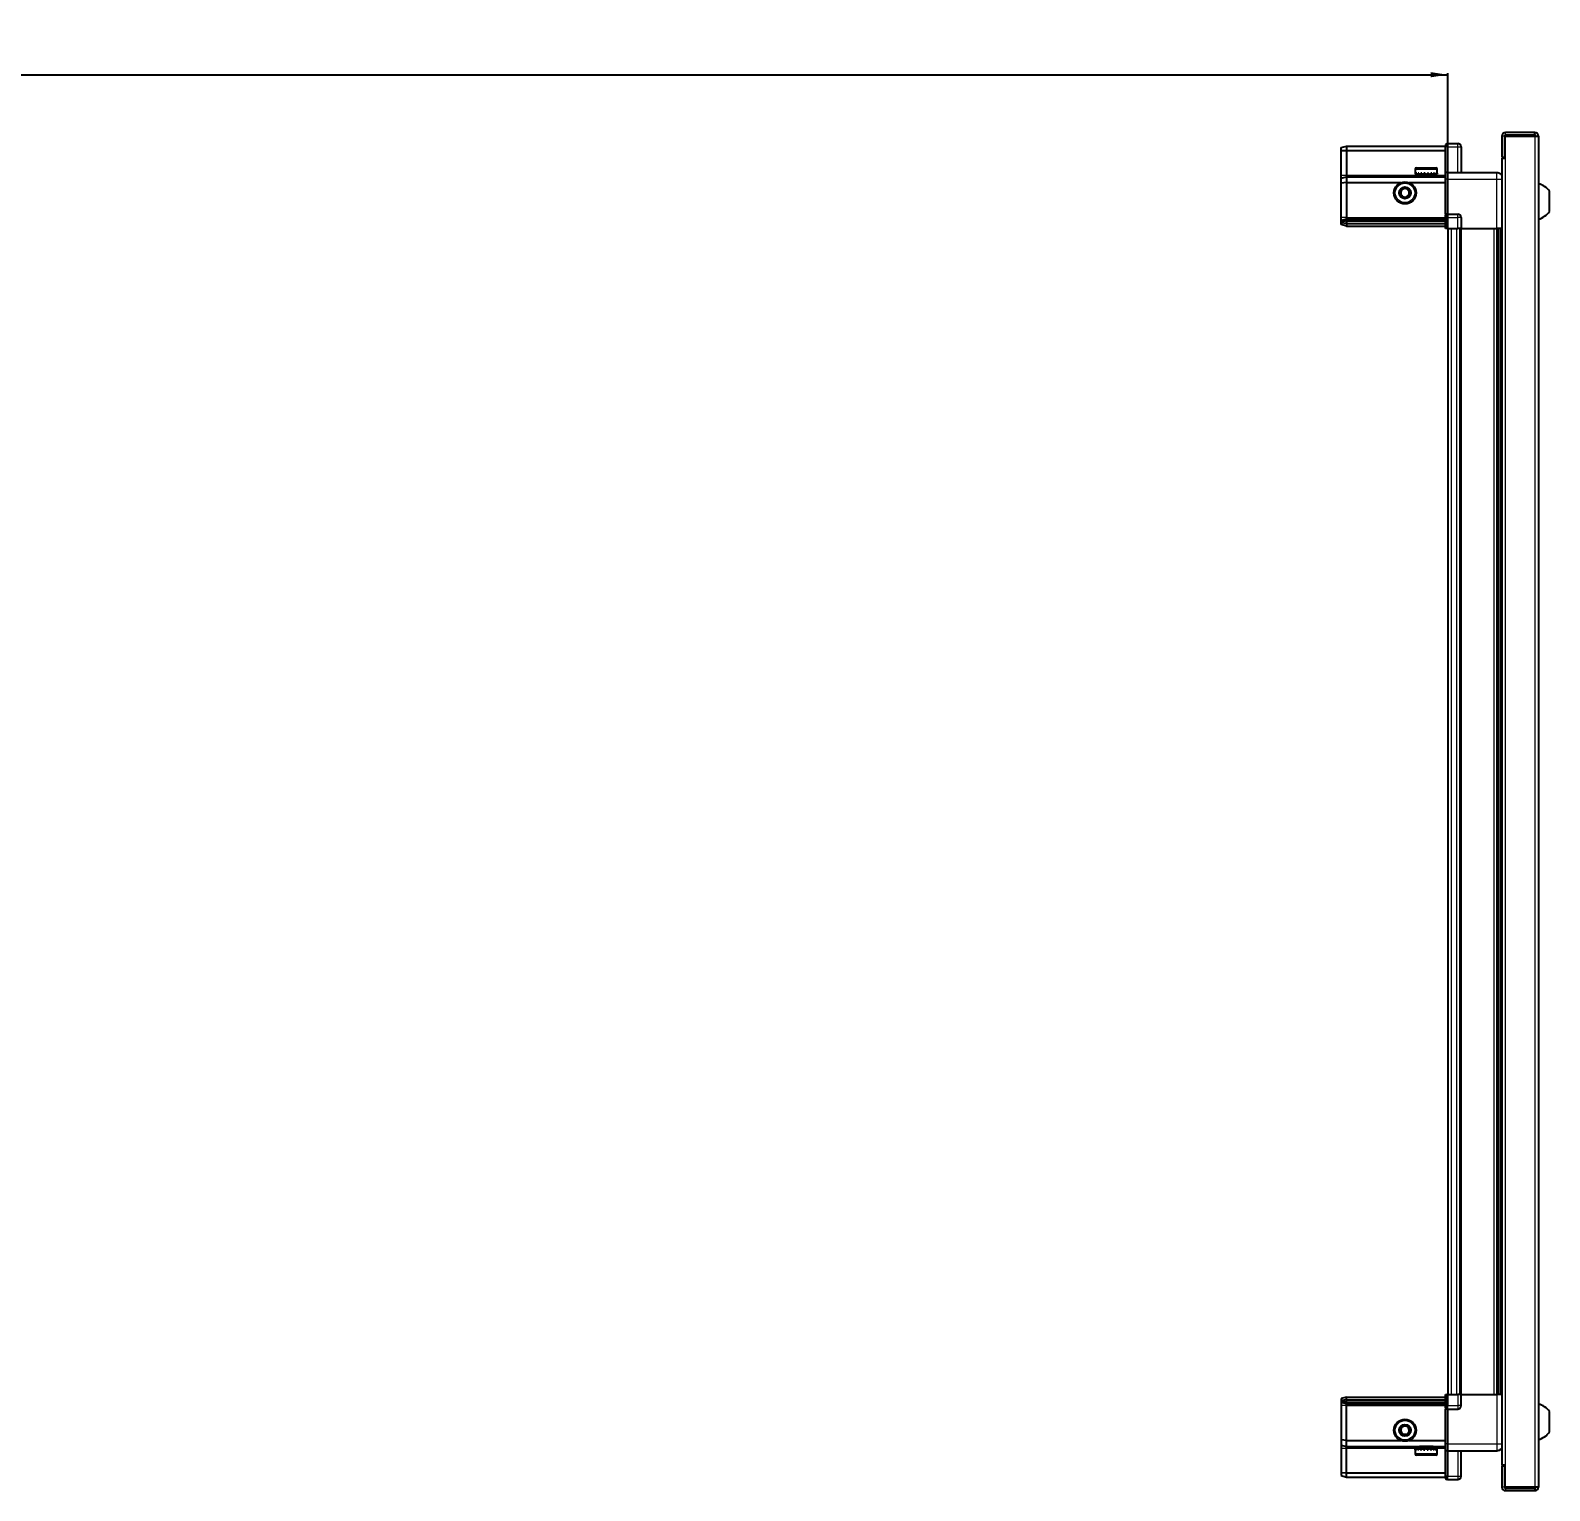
# Model space of a CAD drawing. Header units: millimetres. Extents: x 899 to 4583, y -1108 to 2019.
# Drawn here: x 2831 to 3725, y 1094 to 1954 of the extents above; entities that cross this region are included whole.
import ezdxf

# ---------------------------------------------------------------- set-up
doc = ezdxf.new("R2010")
doc.units = ezdxf.units.MM
doc.layers.add('FORMAT', color=7, linetype='Continuous')
doc.styles.add('SLDTEXTSTYLE0', font='TXT', dxfattribs={"width": 0.75})
doc.dimstyles.new('SLDDIMSTYLE0', dxfattribs={"dimtxt": 20, "dimasz": 10, "dimexe": 0, "dimexo": 0.0625, "dimgap": 5, "dimtad": 2, "dimdec": 1, "dimrnd": 1e-09, "dimzin": 12, "dimdsep": 46, "dimtxsty": 'SLDTEXTSTYLE0', "dimsah": 1, "dimcen": 0.09, "dimadec": 0, "dimazin": 3, "dimtfac": 1, "dimtofl": 0, "dimtmove": 0, "dimatfit": 3, "dimfxl": 0, "dimfrac": 2, "dimtolj": 1, "dimtzin": 12, "dimarcsym": 0})

# ---------------------------------------------------------------- blocks, each defined once
blk = doc.blocks.new('_D_4')
at = {"layer": 'FORMAT'}
for p, q in [((1764.9, 1836.94), (1764.9, 1928.43)), ((1764.9, 1927.43), (3664.9, 1927.43)), ((3664.9, 1836.94), (3664.9, 1928.43))]:
    blk.add_line(p, q, dxfattribs=at)
for points in [[(1764.9, 1927.43), (1774.9, 1925.9), (1774.9, 1928.97)], [(3664.9, 1927.43), (3654.9, 1928.97), (3654.9, 1925.9)]]:
    blk.add_solid(points, dxfattribs=at)
at = {"layer": 'FORMAT', "insert": (2685.34, 1953.22), "char_height": 20, "attachment_point": 1, "style": 'SLDTEXTSTYLE0'}
blk.add_mtext('1900', dxfattribs=at)

msp = doc.modelspace()

# ---------------------------------------------------------------- linework, layer by layer
at = {"color": 7, "linetype": 'Continuous', "lineweight": 25}
for p, q in [((3664.41, 1886.93), (3663.55, 1886.43)), ((3664.41, 1886.93), (3663.55, 1886.43)), ((3663.55, 1886.43), (3663.55, 1884.93)), ((3664.75, 1886.93), (3664.41, 1886.93)), ((3664.75, 1886.93), (3664.41, 1886.93)), ((3664.75, 1886.93), (3664.75, 1886.93)), ((3664.75, 1884.93), (3664.75, 1886.93)), ((3664.75, 1886.93), (3670.75, 1886.93)), ((3696.75, 1891.33), (3696.75, 1878.93)), ((3698.25, 1891.33), (3698.25, 1878.93)), ((3698.75, 1878.43), (3698.75, 1891.33)), ((3698.75, 1891.33), (3716.15, 1891.33)), ((3716.15, 1893.43), (3698.85, 1893.43)), ((3716.15, 1891.93), (3698.85, 1891.93)), ((3716.15, 1891.93), (3716.15, 1893.43)), ((3716.15, 1891.33), (3718.25, 1891.33)), ((3718.25, 1891.33), (3718.25, 1096.53)), ((3602.25, 1884.63), (3605.25, 1885.43)), ((3602.25, 1882.78), (3602.25, 1884.63)), ((3602.25, 1882.78), (3605.25, 1882.93)), ((3602.25, 1868.43), (3602.25, 1882.78)), ((3605.25, 1885.43), (3605.25, 1882.93)), ((3605.25, 1885.43), (3663.55, 1885.43)), ((3605.25, 1882.93), (3605.25, 1868.43)), ((3605.25, 1882.93), (3663.55, 1882.93)), ((3663.55, 1870.13), (3663.55, 1884.93)), ((3664.75, 1884.93), (3664.75, 1870.13)), ((3672.75, 1884.93), (3672.75, 1869.93)), ((3696.65, 1878.43), (3696.65, 1109.43)), ((3696.65, 1878.43), (3698.75, 1878.43)), ((3696.75, 1878.93), (3698.25, 1878.93)), ((3602.25, 1866.63), (3602.25, 1868.43)), ((3605.25, 1868.43), (3605.25, 1867.43)), ((3645.75, 1871.83), (3645.75, 1868.93)), ((3645.75, 1868.93), (3645.79, 1868.93)), ((3645.91, 1869.43), (3645.79, 1869.43)), ((3645.79, 1869.43), (3645.79, 1868.93)), ((3645.79, 1868.93), (3645.91, 1868.93)), ((3645.91, 1869.43), (3645.91, 1868.93)), ((3645.91, 1868.93), (3646.32, 1868.93)), ((3646.66, 1869.43), (3646.32, 1869.43)), ((3646.32, 1869.43), (3646.32, 1868.93)), ((3646.32, 1868.93), (3646.66, 1868.93)), ((3646.55, 1872.63), (3657.95, 1872.63)), ((3646.66, 1869.43), (3646.66, 1868.93)), ((3646.66, 1868.93), (3647.43, 1868.93)), ((3647.95, 1869.43), (3647.43, 1869.43)), ((3647.43, 1869.43), (3647.43, 1868.93)), ((3647.43, 1868.93), (3647.95, 1868.93)), ((3647.85, 1868.93), (3647.85, 1868.83)), ((3647.85, 1868.83), (3656.65, 1868.83)), ((3647.95, 1869.43), (3647.95, 1868.93)), ((3647.95, 1868.93), (3649.01, 1868.93)), ((3648.25, 1868.43), (3648.94, 1867.95)), ((3648.25, 1868.43), (3656.25, 1868.43)), ((3649.67, 1869.43), (3649.01, 1869.43)), ((3649.01, 1869.43), (3649.01, 1868.93)), ((3649.01, 1868.93), (3649.67, 1868.93)), ((3649.67, 1869.43), (3649.67, 1868.93)), ((3649.67, 1868.93), (3650.91, 1868.93)), ((3651.64, 1869.43), (3650.91, 1869.43)), ((3650.91, 1869.43), (3650.91, 1868.93)), ((3650.91, 1868.93), (3651.34, 1868.93)), ((3651.34, 1869.43), (3651.34, 1868.93)), ((3651.64, 1869.43), (3651.64, 1868.93)), ((3651.64, 1868.93), (3652.94, 1868.93)), ((3653.67, 1869.43), (3652.94, 1869.43)), ((3652.94, 1869.43), (3652.94, 1868.93)), ((3653.21, 1869.43), (3653.21, 1868.93)), ((3653.21, 1868.93), (3653.67, 1868.93)), ((3653.67, 1869.43), (3653.67, 1868.93)), ((3653.67, 1868.93), (3654.9, 1868.93)), ((3655.56, 1869.43), (3654.9, 1869.43)), ((3654.9, 1869.43), (3654.9, 1868.93)), ((3654.9, 1868.93), (3655.56, 1868.93)), ((3655.56, 1869.43), (3655.56, 1868.93)), ((3655.56, 1868.93), (3656.61, 1868.93)), ((3655.56, 1867.95), (3656.25, 1868.43)), ((3657.13, 1869.43), (3656.61, 1869.43)), ((3656.61, 1869.43), (3656.61, 1868.93)), ((3656.61, 1868.93), (3657.13, 1868.93)), ((3656.65, 1868.83), (3656.65, 1868.93)), ((3657.13, 1869.43), (3657.13, 1868.93)), ((3657.13, 1868.93), (3657.88, 1868.93)), ((3658.22, 1869.43), (3657.88, 1869.43)), ((3657.88, 1869.43), (3657.88, 1868.93)), ((3657.88, 1868.93), (3658.22, 1868.93)), ((3658.22, 1869.43), (3658.22, 1868.93)), ((3658.22, 1868.93), (3658.61, 1868.93)), ((3658.72, 1869.43), (3658.61, 1869.43)), ((3658.61, 1869.43), (3658.61, 1868.93)), ((3658.61, 1868.93), (3658.72, 1868.93)), ((3658.72, 1869.43), (3658.72, 1868.93)), ((3658.72, 1868.93), (3658.75, 1868.93)), ((3658.75, 1868.93), (3658.75, 1871.83)), ((3663.55, 1869.93), (3663.55, 1870.13)), ((3664.75, 1869.93), (3663.55, 1869.93)), ((3663.55, 1865.93), (3663.55, 1869.93)), ((3664.75, 1870.13), (3664.75, 1869.93)), ((3664.75, 1869.93), (3664.75, 1865.93)), ((3664.75, 1869.93), (3693.75, 1869.93)), ((3602.25, 1866.63), (3605.25, 1867.43)), ((3602.25, 1863.6), (3602.25, 1866.63)), ((3605.25, 1863.93), (3602.25, 1863.6)), ((3602.25, 1843.43), (3602.25, 1863.6)), ((3605.25, 1867.43), (3605.25, 1863.93)), ((3605.25, 1867.43), (3663.55, 1867.43)), ((3605.25, 1863.93), (3605.25, 1843.43)), ((3605.25, 1863.93), (3637.25, 1863.93)), ((3642.25, 1863.93), (3663.55, 1863.93)), ((3648.94, 1867.95), (3648.25, 1867.47)), ((3648.25, 1867.47), (3648.25, 1867.43)), ((3648.25, 1867.47), (3656.25, 1867.47)), ((3648.94, 1867.95), (3655.56, 1867.95)), ((3656.25, 1867.47), (3655.56, 1867.95)), ((3656.25, 1867.43), (3656.25, 1867.47)), ((3663.55, 1845.63), (3663.55, 1865.93)), ((3664.75, 1865.93), (3664.75, 1845.63)), ((3724.85, 1846.93), (3724.85, 1858.93)), ((3602.25, 1841.63), (3602.25, 1843.43)), ((3605.25, 1842.43), (3602.25, 1841.63)), ((3602.25, 1840.89), (3602.25, 1841.63)), ((3605.25, 1841.43), (3602.25, 1840.89)), ((3605.25, 1843.43), (3605.25, 1842.43)), ((3605.25, 1842.43), (3605.25, 1841.43)), ((3605.25, 1842.43), (3663.55, 1842.43)), ((3605.25, 1841.43), (3663.55, 1841.43)), ((3605.25, 1841.43), (3605.25, 1839.93)), ((3663.55, 1845.43), (3663.55, 1845.63)), ((3664.75, 1845.43), (3663.55, 1845.43)), ((3663.55, 1845.43), (3663.55, 1844.76)), ((3663.55, 1836.93), (3663.55, 1844.76)), ((3664.41, 1843.43), (3664.41, 1836.93)), ((3664.75, 1845.63), (3664.75, 1845.43)), ((3664.75, 1843.43), (3664.75, 1845.43)), ((3664.75, 1845.43), (3670.75, 1845.43)), ((3664.75, 1843.43), (3664.75, 1845.43)), ((3664.75, 1843.43), (3664.75, 1836.93)), ((3672.75, 1843.43), (3672.75, 1836.93)), ((3602.25, 1840.39), (3602.25, 1840.89)), ((3602.25, 1839.24), (3602.25, 1840.39)), ((3605.25, 1839.93), (3602.25, 1840.39)), ((3605.25, 1838.43), (3602.25, 1839.24)), ((3605.25, 1839.93), (3605.25, 1838.43)), ((3605.25, 1839.93), (3663.55, 1839.93)), ((3605.25, 1838.43), (3663.55, 1838.43)), ((3664.41, 1836.93), (3663.55, 1836.93)), ((3664.75, 1836.93), (3664.41, 1836.93)), ((3664.75, 1836.93), (3670.75, 1836.93)), ((3664.9, 1836.93), (3664.9, 1150.93)), ((3672.75, 1836.93), (3670.75, 1836.93)), ((3672.1, 1836.93), (3672.1, 1150.93)), ((3672.75, 1836.93), (3693.75, 1836.93)), ((3694.77, 1150.93), (3694.77, 1836.93)), ((3694.81, 1150.93), (3694.81, 1836.93)), ((3696.6, 1836.93), (3696.6, 1150.93)), ((3605.25, 1149.43), (3602.25, 1148.63)), ((3602.25, 1148.63), (3602.25, 1147.48)), ((3605.25, 1147.93), (3602.25, 1147.48)), ((3602.25, 1147.48), (3602.25, 1146.98)), ((3605.25, 1146.43), (3602.25, 1146.98)), ((3602.25, 1146.98), (3602.25, 1146.24)), ((3605.25, 1145.43), (3602.25, 1146.24)), ((3602.25, 1146.24), (3602.25, 1144.43)), ((3602.25, 1144.43), (3602.25, 1124.27)), ((3605.25, 1147.93), (3605.25, 1149.43)), ((3605.25, 1149.43), (3663.55, 1149.43)), ((3605.25, 1147.93), (3663.55, 1147.93)), ((3605.25, 1146.43), (3605.25, 1147.93)), ((3605.25, 1146.43), (3663.55, 1146.43)), ((3605.25, 1145.43), (3605.25, 1146.43)), ((3605.25, 1145.43), (3663.55, 1145.43)), ((3605.25, 1144.43), (3605.25, 1145.43)), ((3605.25, 1123.93), (3605.25, 1144.43)), ((3663.55, 1143.11), (3663.55, 1150.93)), ((3663.55, 1150.93), (3664.41, 1150.93)), ((3664.41, 1150.93), (3664.41, 1150.93)), ((3664.41, 1150.93), (3664.41, 1144.43)), ((3664.75, 1150.93), (3664.41, 1150.93)), ((3664.75, 1150.93), (3664.75, 1144.43)), ((3664.75, 1150.93), (3664.75, 1150.93)), ((3664.75, 1150.93), (3664.75, 1144.43)), ((3664.75, 1150.93), (3670.75, 1150.93)), ((3664.75, 1142.43), (3664.75, 1144.43)), ((3672.75, 1150.93), (3670.75, 1150.93)), ((3672.75, 1144.43), (3672.75, 1150.93)), ((3672.75, 1150.93), (3693.75, 1150.93)), ((3663.55, 1143.11), (3663.55, 1142.43)), ((3664.75, 1142.43), (3663.55, 1142.43)), ((3663.55, 1142.23), (3663.55, 1142.43)), ((3663.55, 1121.93), (3663.55, 1142.23)), ((3664.75, 1142.43), (3664.75, 1142.23)), ((3664.75, 1142.43), (3670.75, 1142.43)), ((3664.75, 1142.23), (3664.75, 1121.93)), ((3724.85, 1128.93), (3724.85, 1140.93)), ((3605.25, 1123.93), (3602.25, 1124.27)), ((3602.25, 1124.27), (3602.25, 1121.24)), ((3602.25, 1121.24), (3605.25, 1120.43)), ((3602.25, 1121.24), (3602.25, 1119.43)), ((3602.25, 1119.43), (3602.25, 1105.09)), ((3605.25, 1123.93), (3637.25, 1123.93)), ((3605.25, 1120.43), (3605.25, 1123.93)), ((3605.25, 1120.43), (3663.55, 1120.43)), ((3605.25, 1119.43), (3605.25, 1120.43)), ((3605.25, 1104.93), (3605.25, 1119.43)), ((3642.25, 1123.93), (3663.55, 1123.93)), ((3645.75, 1118.93), (3645.75, 1116.03)), ((3645.77, 1118.93), (3645.75, 1118.93)), ((3645.77, 1118.43), (3645.77, 1118.93)), ((3645.86, 1118.93), (3645.77, 1118.93)), ((3645.77, 1118.43), (3645.86, 1118.43)), ((3645.86, 1118.43), (3645.86, 1118.93)), ((3646.24, 1118.93), (3645.86, 1118.93)), ((3646.24, 1118.43), (3646.24, 1118.93)), ((3646.56, 1118.93), (3646.24, 1118.93)), ((3646.24, 1118.43), (3646.56, 1118.43)), ((3646.56, 1118.43), (3646.56, 1118.93)), ((3647.29, 1118.93), (3646.56, 1118.93)), ((3647.29, 1118.43), (3647.29, 1118.93)), ((3647.8, 1118.93), (3647.29, 1118.93)), ((3647.29, 1118.43), (3647.8, 1118.43)), ((3647.8, 1118.43), (3647.8, 1118.93)), ((3648.84, 1118.93), (3647.8, 1118.93)), ((3647.85, 1119.03), (3647.85, 1118.93)), ((3656.65, 1119.03), (3647.85, 1119.03)), ((3648.25, 1120.43), (3648.25, 1120.4)), ((3648.25, 1120.4), (3648.94, 1119.92)), ((3656.25, 1120.4), (3648.25, 1120.4)), ((3648.94, 1119.92), (3648.25, 1119.43)), ((3656.25, 1119.43), (3648.25, 1119.43)), ((3648.84, 1118.43), (3648.84, 1118.93)), ((3649.49, 1118.93), (3648.84, 1118.93)), ((3648.84, 1118.43), (3649.49, 1118.43)), ((3655.56, 1119.92), (3648.94, 1119.92)), ((3649.49, 1118.43), (3649.49, 1118.93)), ((3650.71, 1118.93), (3649.49, 1118.93)), ((3650.71, 1118.43), (3650.71, 1118.93)), ((3651.21, 1118.93), (3650.71, 1118.93)), ((3650.71, 1118.43), (3651.44, 1118.43)), ((3651.21, 1118.43), (3651.21, 1118.93)), ((3651.44, 1118.43), (3651.44, 1118.93)), ((3652.74, 1118.93), (3651.44, 1118.93)), ((3652.74, 1118.43), (3652.74, 1118.93)), ((3652.74, 1118.43), (3653.47, 1118.43)), ((3653.08, 1118.43), (3653.08, 1118.93)), ((3653.47, 1118.93), (3653.08, 1118.93)), ((3653.47, 1118.43), (3653.47, 1118.93)), ((3654.72, 1118.93), (3653.47, 1118.93)), ((3654.72, 1118.43), (3654.72, 1118.93)), ((3655.39, 1118.93), (3654.72, 1118.93)), ((3654.72, 1118.43), (3655.39, 1118.43)), ((3655.39, 1118.43), (3655.39, 1118.93)), ((3656.46, 1118.93), (3655.39, 1118.93)), ((3655.56, 1119.92), (3656.25, 1120.4)), ((3656.25, 1119.43), (3655.56, 1119.92)), ((3656.25, 1120.4), (3656.25, 1120.43)), ((3656.46, 1118.43), (3656.46, 1118.93)), ((3656.99, 1118.93), (3656.46, 1118.93)), ((3656.46, 1118.43), (3656.99, 1118.43)), ((3656.65, 1118.93), (3656.65, 1119.03)), ((3656.99, 1118.43), (3656.99, 1118.93)), ((3657.78, 1118.93), (3656.99, 1118.93)), ((3657.78, 1118.43), (3657.78, 1118.93)), ((3658.13, 1118.93), (3657.78, 1118.93)), ((3657.78, 1118.43), (3658.13, 1118.43)), ((3658.13, 1118.43), (3658.13, 1118.93)), ((3658.56, 1118.93), (3658.13, 1118.93)), ((3658.56, 1118.43), (3658.56, 1118.93)), ((3658.7, 1118.93), (3658.56, 1118.93)), ((3658.56, 1118.43), (3658.7, 1118.43)), ((3658.7, 1118.43), (3658.7, 1118.93)), ((3658.75, 1118.93), (3658.7, 1118.93)), ((3658.75, 1116.03), (3658.75, 1118.93)), ((3663.55, 1117.93), (3663.55, 1121.93)), ((3664.75, 1117.93), (3663.55, 1117.93)), ((3663.55, 1117.73), (3663.55, 1117.93)), ((3663.55, 1102.93), (3663.55, 1117.73)), ((3664.75, 1121.93), (3664.75, 1117.93)), ((3664.75, 1117.93), (3664.75, 1117.73)), ((3664.75, 1117.93), (3693.75, 1117.93)), ((3664.75, 1117.73), (3664.75, 1102.93)), ((3664.75, 1117.73), (3664.75, 1102.93)), ((3672.75, 1102.93), (3672.75, 1117.93)), ((3657.95, 1115.23), (3646.55, 1115.23)), ((3698.75, 1109.43), (3696.65, 1109.43)), ((3696.75, 1108.93), (3698.25, 1108.93)), ((3696.75, 1108.93), (3696.75, 1096.53)), ((3698.25, 1108.93), (3698.25, 1096.53)), ((3698.75, 1096.53), (3698.75, 1109.43)), ((3602.25, 1105.09), (3605.25, 1104.93)), ((3602.25, 1105.09), (3602.25, 1103.24)), ((3602.25, 1103.24), (3605.25, 1102.43)), ((3605.25, 1104.93), (3663.55, 1104.93)), ((3605.25, 1102.43), (3605.25, 1104.93)), ((3605.25, 1102.43), (3663.55, 1102.43)), ((3663.55, 1102.93), (3663.55, 1101.43)), ((3663.55, 1101.43), (3664.41, 1100.93)), ((3664.75, 1100.93), (3664.41, 1100.93)), ((3664.75, 1100.93), (3664.75, 1102.93)), ((3664.75, 1100.93), (3670.75, 1100.93)), ((3716.15, 1096.53), (3698.75, 1096.53)), ((3698.85, 1095.93), (3716.15, 1095.93)), ((3698.85, 1094.43), (3716.15, 1094.43)), ((3718.25, 1096.53), (3716.15, 1096.53)), ((3716.15, 1095.93), (3716.15, 1094.43))]:
    msp.add_line(p, q, dxfattribs=at)
at = {"color": 8, "linetype": 'Continuous', "lineweight": 18}
for p, q in [((3670.75, 1884.93), (3670.75, 1886.93)), ((3698.25, 1891.33), (3696.75, 1891.33)), ((3698.85, 1891.93), (3698.85, 1893.43)), ((3716.15, 1891.33), (3716.15, 1096.53)), ((3664.75, 1884.93), (3663.55, 1884.93)), ((3664.75, 1884.93), (3670.75, 1884.93)), ((3670.75, 1884.93), (3672.75, 1884.93)), ((3670.75, 1869.93), (3670.75, 1884.93)), ((3698.75, 1878.43), (3698.75, 1109.43)), ((3602.25, 1868.43), (3605.25, 1868.43)), ((3605.25, 1868.43), (3648.25, 1868.43)), ((3645.75, 1871.83), (3658.75, 1871.83)), ((3656.25, 1868.43), (3663.55, 1868.43)), ((3663.55, 1870.13), (3664.75, 1870.13)), ((3664.75, 1865.93), (3663.55, 1865.93)), ((3664.75, 1865.93), (3693.75, 1865.93)), ((3693.75, 1836.93), (3693.75, 1865.93)), ((3605.25, 1843.43), (3602.25, 1843.43)), ((3605.25, 1843.43), (3663.55, 1843.43)), ((3663.55, 1845.63), (3664.75, 1845.63)), ((3664.75, 1843.43), (3664.41, 1843.43)), ((3664.75, 1843.43), (3670.75, 1843.43)), ((3670.75, 1843.43), (3670.75, 1845.43)), ((3670.75, 1836.93), (3670.75, 1843.43)), ((3672.75, 1843.43), (3670.75, 1843.43)), ((3666.9, 1836.93), (3666.9, 1150.93)), ((3670.1, 1836.93), (3670.1, 1150.93)), ((3672.75, 1836.93), (3672.75, 1150.93)), ((3692.15, 1150.93), (3692.15, 1836.93)), ((3693.56, 1836.93), (3693.56, 1150.93)), ((3696.01, 1150.93), (3696.01, 1836.93)), ((3605.25, 1144.43), (3602.25, 1144.43)), ((3605.25, 1144.43), (3663.55, 1144.43)), ((3664.75, 1150.93), (3664.41, 1150.93)), ((3664.75, 1144.43), (3664.41, 1144.43)), ((3664.75, 1144.43), (3670.75, 1144.43)), ((3670.75, 1150.93), (3670.75, 1144.43)), ((3672.75, 1144.43), (3670.75, 1144.43)), ((3670.75, 1144.43), (3670.75, 1142.43)), ((3693.75, 1150.93), (3693.75, 1121.93)), ((3664.75, 1142.23), (3663.55, 1142.23)), ((3602.25, 1119.43), (3605.25, 1119.43)), ((3605.25, 1119.43), (3648.25, 1119.43)), ((3656.25, 1119.43), (3663.55, 1119.43)), ((3664.75, 1121.93), (3663.55, 1121.93)), ((3664.75, 1117.73), (3663.55, 1117.73)), ((3664.75, 1121.93), (3693.75, 1121.93)), ((3670.75, 1117.93), (3670.75, 1102.93)), ((3658.75, 1116.03), (3645.75, 1116.03)), ((3664.75, 1102.93), (3663.55, 1102.93)), ((3664.75, 1102.93), (3670.75, 1102.93)), ((3670.75, 1102.93), (3672.75, 1102.93)), ((3670.75, 1102.93), (3670.75, 1100.93)), ((3698.25, 1096.53), (3696.75, 1096.53)), ((3698.85, 1095.93), (3698.85, 1094.43))]:
    msp.add_line(p, q, dxfattribs=at)
at = {"color": 7, "linetype": 'Continuous', "lineweight": 25}
for centre, radius in [((3639.75, 1857.93), 6.5), ((3639.75, 1857.93), 3.46), ((3639.75, 1129.93), 6.5), ((3639.75, 1129.93), 3.46)]:
    msp.add_circle(centre, radius, dxfattribs=at)
at = {"color": 8, "linetype": 'Continuous', "lineweight": 18}
for centre in [(3639.75, 1857.93), (3639.75, 1129.93)]:
    msp.add_circle(centre, 5.7, dxfattribs=at)
at = {"color": 7, "linetype": 'Continuous', "lineweight": 25}
for centre, radius, start, end in [((3670.75, 1884.93), 2, 0, 90), ((3698.85, 1891.33), 2.1, 90, 180), ((3698.85, 1891.33), 0.6, 90, 180), ((3716.15, 1891.33), 2.1, 360, 90), ((3716.15, 1891.33), 0.6, 360, 90), ((3646.55, 1871.83), 0.8, 90, 180), ((3647.85, 1868.43), 0.4, 0, 90), ((3656.65, 1868.43), 0.4, 90, 180), ((3657.95, 1871.83), 0.8, 0, 90), ((3639.75, 1857.93), 2.5, 120.74103, 180.74103), ((3639.75, 1857.93), 2.5, 60.74103, 120.74103), ((3639.75, 1857.93), 2.5, 0.74103, 60.74103), ((3715.22, 1851.91), 11.91, 36.1266, 75.29965), ((3639.75, 1857.93), 2.5, 180.74103, 240.74103), ((3639.75, 1857.93), 2.5, 240.74103, 300.74103), ((3639.75, 1857.93), 2.5, 300.74103, 0.74103), ((3670.75, 1843.43), 2, 0, 90), ((3715.22, 1853.96), 11.91, 284.70035, 323.8734), ((3670.75, 1144.43), 2, 270, 0), ((3715.22, 1133.91), 11.91, 36.1266, 75.29965), ((3639.75, 1129.93), 2.5, 155.91157, 215.91157), ((3639.75, 1129.93), 2.5, 95.91157, 155.91157), ((3639.75, 1129.93), 2.5, 215.91157, 275.91157), ((3639.75, 1129.93), 2.5, 35.91157, 95.91157), ((3639.75, 1129.93), 2.5, 275.91157, 335.91157), ((3639.75, 1129.93), 2.5, 335.91157, 35.91157), ((3715.22, 1135.96), 11.91, 284.70035, 323.8734), ((3647.85, 1119.43), 0.4, 270, 0), ((3656.65, 1119.43), 0.4, 180, 270), ((3646.55, 1116.03), 0.8, 180, 270), ((3657.95, 1116.03), 0.8, 270, 0), ((3670.75, 1102.93), 2, 270, 0), ((3698.85, 1096.53), 2.1, 180, 270), ((3698.85, 1096.53), 0.6, 180, 270), ((3716.15, 1096.53), 2.1, 270, 0), ((3716.15, 1096.53), 0.6, 270, 0)]:
    msp.add_arc(centre, radius, start, end, dxfattribs=at)
for centre, start_param, end_param in [((3660.95, 1843.43), 0, 0.722734), ((3660.95, 1144.43), 5.560451, 6.283185)]:
    msp.add_ellipse(centre, major_axis=(3.46, 0), ratio=0.57735, start_param=start_param, end_param=end_param, dxfattribs=at)
for points, knots in [([(3693.75, 1869.93), (3694.19, 1869.89), (3694.87, 1869.82), (3695.68, 1869.38), (3696.23, 1868.94), (3696.51, 1868.57), (3696.65, 1868.39)], [0, 0, 0, 0, 0.384298, 0.591173, 0.802437, 1, 1, 1, 1]), ([(3637.23, 1859.34), (3637.67, 1859.61), (3638.5, 1860.1), (3639.33, 1860.59), (3639.71, 1860.82)], [0, 0, 0, 0, 0.534686, 1, 1, 1, 1]), ([(3637.27, 1856.46), (3637.27, 1856.58), (3637.26, 1857.18), (3637.24, 1858.18), (3637.23, 1859), (3637.23, 1859.34)], [0, 0, 0, 0, 0.133125, 0.637099, 1, 1, 1, 1]), ([(3639.71, 1860.82), (3640.16, 1860.57), (3641, 1860.1), (3641.84, 1859.63), (3642.23, 1859.41)], [0, 0, 0, 0, 0.5346859, 1, 1, 1, 1]), ([(3642.23, 1859.41), (3642.23, 1859.06), (3642.24, 1858.24), (3642.26, 1857.25), (3642.27, 1856.65), (3642.27, 1856.52)], [0, 0, 0, 0, 0.362901, 0.866875, 1, 1, 1, 1]), ([(3639.79, 1855.05), (3639.34, 1855.3), (3638.49, 1855.77), (3637.66, 1856.24), (3637.27, 1856.46)], [0, 0, 0, 0, 0.534686, 1, 1, 1, 1]), ([(3642.27, 1856.52), (3641.82, 1856.26), (3640.99, 1855.77), (3640.17, 1855.28), (3639.79, 1855.05)], [0, 0, 0, 0, 0.534686, 1, 1, 1, 1]), ([(3696.6, 1836.93), (3696.56, 1836.93), (3696.34, 1836.93), (3695.62, 1836.93), (3694.66, 1836.93), (3694.01, 1836.93), (3693.75, 1836.93)], [0, 0, 0, 0, 0.071707, 0.420979, 0.770251, 1, 1, 1, 1]), ([(3696.6, 1150.93), (3696.56, 1150.93), (3696.34, 1150.93), (3695.62, 1150.93), (3694.66, 1150.93), (3694.01, 1150.93), (3693.75, 1150.93)], [0, 0, 0, 0, 0.071707, 0.420979, 0.770251, 1, 1, 1, 1]), ([(3636.88, 1129.64), (3637.09, 1130.11), (3637.48, 1130.99), (3637.87, 1131.86), (3638.06, 1132.27)], [0, 0, 0, 0, 0.534686, 1, 1, 1, 1]), ([(3638.57, 1127.3), (3638.27, 1127.72), (3637.7, 1128.5), (3637.14, 1129.27), (3636.88, 1129.64)], [0, 0, 0, 0, 0.5346859, 1, 1, 1, 1]), ([(3638.06, 1132.27), (3638.4, 1132.31), (3639.22, 1132.39), (3640.21, 1132.49), (3640.8, 1132.56), (3640.93, 1132.57)], [0, 0, 0, 0, 0.3629006, 0.8668753, 1, 1, 1, 1]), ([(3641.44, 1127.6), (3641.32, 1127.58), (3640.72, 1127.52), (3639.73, 1127.42), (3638.91, 1127.33), (3638.57, 1127.3)], [0, 0, 0, 0, 0.133125, 0.637099, 1, 1, 1, 1]), ([(3640.93, 1132.57), (3641.23, 1132.15), (3641.79, 1131.37), (3642.36, 1130.59), (3642.62, 1130.23)], [0, 0, 0, 0, 0.534686, 1, 1, 1, 1]), ([(3642.62, 1130.23), (3642.41, 1129.76), (3642.02, 1128.88), (3641.62, 1128), (3641.44, 1127.6)], [0, 0, 0, 0, 0.534686, 1, 1, 1, 1]), ([(3693.75, 1117.93), (3694.19, 1117.98), (3694.87, 1118.05), (3695.68, 1118.49), (3696.23, 1118.93), (3696.51, 1119.3), (3696.65, 1119.48)], [0, 0, 0, 0, 0.384298, 0.591173, 0.802437, 1, 1, 1, 1])]:
    msp.add_open_spline(points, degree=3, knots=knots, dxfattribs=at)
at = {"color": 8, "linetype": 'Continuous', "lineweight": 18}
for points in [[(3693.75, 1865.93), (3693.75, 1866.46), (3693.75, 1867.51), (3693.75, 1868.83), (3693.75, 1869.75), (3693.75, 1869.87), (3693.75, 1869.93)], [(3693.75, 1121.93), (3693.75, 1121.41), (3693.75, 1120.36), (3693.75, 1119.04), (3693.75, 1118.11), (3693.75, 1117.99), (3693.75, 1117.93)]]:
    msp.add_open_spline(points, degree=3, dxfattribs=at)
for points in [[(3693.75, 1865.93), (3694.19, 1865.93), (3694.87, 1865.93), (3695.68, 1865.93), (3696.23, 1865.93), (3696.51, 1865.93), (3696.65, 1865.93)], [(3693.75, 1121.93), (3694.19, 1121.93), (3694.87, 1121.93), (3695.68, 1121.93), (3696.23, 1121.93), (3696.51, 1121.93), (3696.65, 1121.93)]]:
    msp.add_open_spline(points, degree=3, knots=[0, 0, 0, 0, 0.384298, 0.591173, 0.802437, 1, 1, 1, 1], dxfattribs=at)

# ---------------------------------------------------------------- dimensions: what is measured, and where the dimension line sits
at = {"layer": 'FORMAT'}
dim = msp.add_linear_dim(base=(3664.9, 1927.43), p1=(1764.9, 1836.93), p2=(3664.9, 1836.93), angle=0, dimstyle='SLDDIMSTYLE0', dxfattribs=at)
dim.commit()
dim.dimension.update_dxf_attribs({"geometry": '_D_4', "text_midpoint": (2714.9, 1927.43), "dimtype": 160})

doc.saveas('drawing.dxf')
